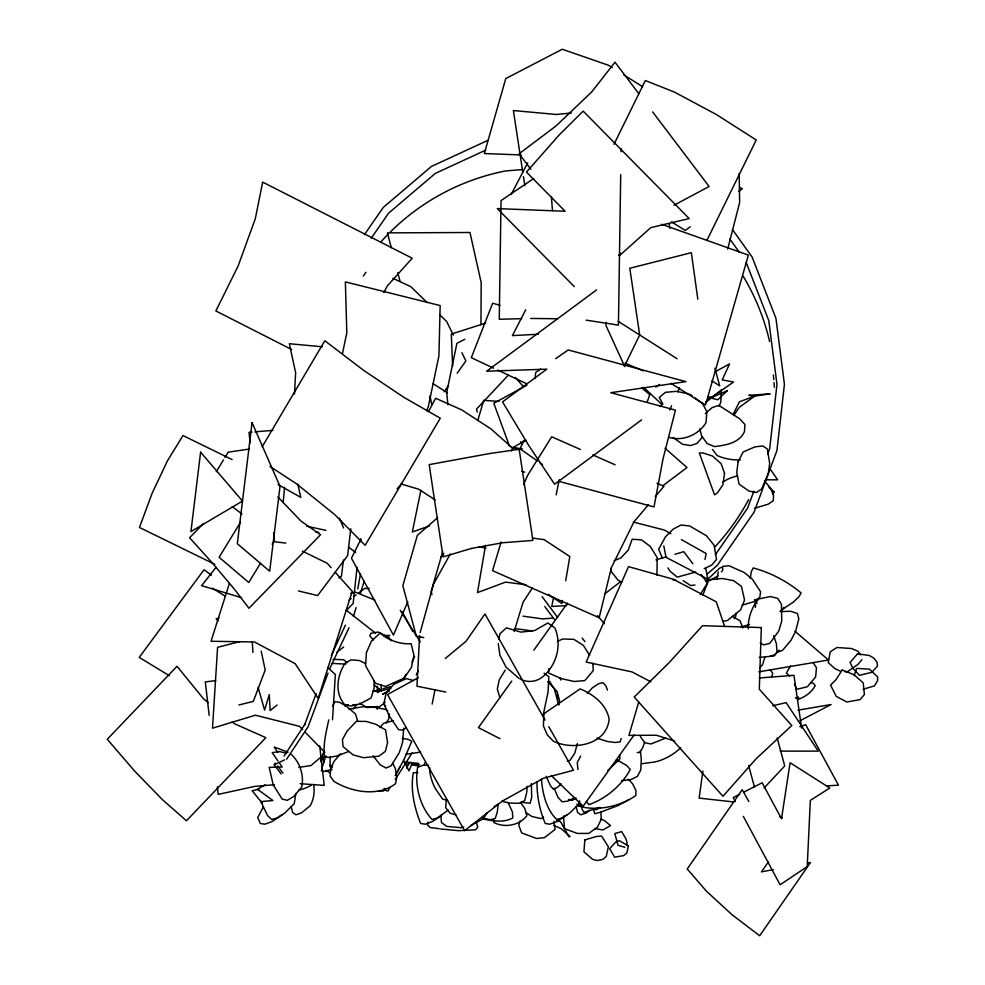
<?xml version="1.0" encoding="UTF-8"?>
<svg xmlns="http://www.w3.org/2000/svg" width="985" height="985" viewBox="0 0 985 985"><rect width="100%" height="100%" fill="white"/><g stroke="black" fill="none" stroke-linecap="round" stroke-linejoin="round"><path stroke-width="1.48" d="M480.963 324.841L481.173 282.572L469.968 232.485L387.413 232.891L391.254 247.617M377.23 709.298L377.255 706.22M377.366 692.418L377.415 686.286M656.983 575.228L657.143 557.522L650.297 546.453L641.395 539.817L632.161 539.275L628.122 550.283L620.784 557.953L614.148 560.662M605.984 322.366L605.947 325.432L624.724 366.58M620.71 174.665L618.432 325.112L586.124 320.15M621.055 151.739L621.092 148.686M330.209 756.8L330.049 764.717L332.413 767.056M558.926 704.681L558.987 701.677M548.805 668.643L548.657 673.075L561.709 678.727L574.218 681.497L584.844 680.573L593.204 670.637L592.908 663.311M419.635 635.596L416.95 686.188L445.799 692.049M294.478 394.037L295.648 372.81L289.356 343.728L322.193 346.782M527.135 786.264L526.803 792.051L524.697 800.596L518.972 803.292L509.417 803.046L501.956 801.211M332.511 719.813L335.368 674.491L327.648 667.51M446.365 799.303L445.725 807.774L450.12 813.191L455.969 814.915M403.739 728.174L402.533 742.702L399.245 752.725L390.983 765.899L385.997 768.029L380.136 764.791L373.044 755.717M735.98 613.335L735.746 616.241L734.182 618.691M535.114 378.499L535.655 372.49L540.667 369.03M283.126 502.559L284.591 487.366M360.485 541.713L360.781 538.697M357.062 567.446L353.147 603.546L346.757 610.023M350.808 528.785L347.606 555.638L317.638 595.58L298.393 590.926M343.445 560.096L341.426 576.348L338.828 577.949M498.373 803.526L497.24 812.28L495.246 818.473L490.431 819.705L482.391 818.042M702.896 771.046L699.128 798.109L733.751 801.962M320.605 761.491L321.233 757.169M626.632 845.105L627.014 842.557L625.931 838.777L621.67 831.586L614.812 833.581L618.075 845.327L624.896 847.272M750.262 578.429L751.247 571.842L753.193 567.926C770.442 572.581 787.446 581.421 801.088 592.945L798.958 596.775L793.134 602.254L782.336 609.469M295.857 793.43L294.219 803.76L284.579 813.204L277.105 818.042L271.688 819.434L267.612 815.629L260.853 801.618L272.894 800.522L257.43 789.231L265.408 784.7M579.673 800.805L579.205 803.76L569.564 813.204L562.09 818.042L556.673 819.434C546.158 809.202 542.538 793.319 541.43 779.061M498.939 639.425L499.851 633.86L506.388 627.864L520.966 632.124L534.793 630.499L547.857 622.988L554.814 627.851C562.053 644.584 556.944 664.506 543.24 676.35A20.414 20.328 -50.8 0 1 519.994 678.924M485.519 545.296L477.466 592.601L505.539 582.123L525.965 584.758M562.337 600.481L561.819 603.51L548.386 594.386M565.698 580.768L569.822 556.513L544.077 539.632L532.417 538.069M357.777 588.907L360.461 573.984M389.506 714.039L388.57 719.198L386.366 723.015M716.994 579.057L718.311 572.039M432.169 704.078L435.038 689.562M420.878 490.296L412.333 531.986L429.657 525.855M556.143 494.827L559.234 479.769M558.68 704.829L559.529 700.704L557.03 691.359L547.771 681.743M553.607 597.452L551.748 606.44L566.658 605.603M704.977 559.468L706.196 553.57L681.349 539.595M342.423 353.738L346.818 332.819L345.366 281.895L440.16 305.572L438.928 355.819L428.34 406.633L426.628 410.794M424.215 765.296L424.769 762.784M378.388 692.529L379.422 688.478M321.578 769.199L325.924 755.864M727.681 249.07L739.636 202.627L739.193 173.545M542.957 716.07L548.054 691.987L548.867 676.72L544.102 673.235M577.407 743.552L574.772 753.217L569.958 760.408L567.335 761.171M328.744 719.912C326.232 731.917 322.858 744.488 324.521 756.763L328.805 757.428L336.501 756.086L348.505 751.629M420.127 632.592L433.597 583.994L450.305 554.001M519.981 821.047L518.763 825.295L521.619 832.916L536.542 838.481L544.397 837.693L555.048 829.481L554.013 821.367M442.721 551.6L431.147 591.505L431.959 594.484M771.624 676.954L772.708 673.198L770.036 669.701M477.75 420.632L483.684 400.366L498.964 401.375M638.723 702.12L628.923 735.389L656.33 735.229L674.626 741.077M428.229 822.155L427.428 824.851L430.113 827.499L439.236 828.742M501.143 541.898L492.549 570.672L599.163 617.718L611.353 567.729L633.946 521.902L648.45 504.677M514.195 631.483L523.072 602.18L532.319 588.094M353.406 616.45L356.09 607.646M360.559 592.97L364.13 581.236M229.456 583.255L211.036 641.26L254.475 641.974L295.241 663.73L318.217 698.463L352.248 591.308L335.183 572.211M764.926 657.278L762.55 664.678L759.62 667.941M644.609 742.124L642.688 747.849L639.61 752.552L637.221 752.442M647.256 401.818L649.743 394.591L641.678 387.893M854.167 675.562L856.593 668.409L869.361 669.111L877.746 677.015L877.463 680.955L874.372 685.929L863.057 689.229M702.773 595.272L708.806 579.845L722.264 578.478L733.48 580.608L741.434 586.309L744.562 600.099L740.511 609.998L727.447 620.513L723.027 621.252M621.215 738.528L620.008 741.914L615.342 742.493L607.585 741.533L596.947 738.159M316.123 693.6L304.525 725.12L304.931 724.197L284.074 756.061M328.03 673.1L308.108 726.758L286.635 759.176M753.857 491.195L747.516 508.272L715.344 554.752M767.611 454.171L769.716 448.471L776.968 384.433L768.768 320.544L746.224 262.552M719.161 406.165L720.823 402.114L721.205 390.097L705.703 402.471M407.79 601.823L393.434 635.116L351.448 558.224L360.781 539.46M519.464 450.256L523.749 440.394M324.385 750.829L322.021 756.197L310.891 765.604L298.738 767.352M523.552 484.682L527.8 475.065L551.711 436.798L580.448 449.48M669.763 409.908L671.598 405.746M677.754 391.87L679.601 387.696M331.28 655.382L345.427 625.155M406.706 768.189L409.243 762.796L410.856 762.427M329.606 668.852L349.022 627.79M624.478 366.075L639.684 334.986L629.797 268.252L691.347 252.689L697.823 299.181M614 144.303L645.323 80.536L674.59 92.147L716.366 114.531L756.234 139.981L706.91 240.377M733.542 413.601L739.427 401.794L754.769 396.068L770.147 393.852L748.834 395.33L754.769 396.068L739.563 407.15M403.887 678.271L405.906 674.245M411.952 662.154L414.636 656.773M525.731 309.77L512.409 335.614L538.463 334.247M511.424 194.008L527.701 162.833M263.389 806.752L257.75 817.501L260.262 823.46L264.756 824.199L271.958 821.613L282.313 814.644M580.682 756.012L577.259 762.562L577.936 769.457M416.236 674.799L418.342 670.785M383.818 292.496L387.413 285.822L412.235 258.218L262.65 182.102L255.337 218.621L238.124 266.024L215.863 310.952L291.708 349.54M428.438 411.595L435.69 398.248L461.756 409.932L490.85 428.82L512.791 448.298L511.338 450.958M332.585 706.06L334.962 701.726L339.234 702.219L345.932 705.851L355.523 714.039L357.641 720.983M395.785 774.419L399.935 766.884M389.826 787.754L388.016 791.017L385.615 790.438L384.125 788.394M281.119 773.914L274.224 764.877L275.283 763.067M262.145 446.821L324.841 340.748L363.76 370.446L403.912 397.374L440.283 418.194L365.139 545.308L334.641 514.539L296.67 483.918L269.952 466.434M790.61 665.885L786.362 673.063L789.465 675.895M404.97 764.237L412.173 752.774M486.984 812.859L483.512 818.597L470.83 825.578M216.281 471.692L223.435 459.983M225.023 457.385L228.212 452.177L249.427 449.037M240.488 522.321L219.126 557.251L248.762 582.492L260.446 563.383M272.131 544.274L274.458 540.445L273.596 532.885M395.207 775.577L403.628 760.42L411.767 741.311L408.283 739.366L402.262 738.393M700.212 594.669L707.439 582.96L701.061 574.538M505.206 670.194L499.358 679.613L497.29 689.008L499.863 697.602M721.476 571.965L722.891 569.712L722.473 567.175L719.813 567.988L705.555 581.335M404.195 765.517L395.244 779.344M733.726 415.559L738.812 407.999M364.438 234.639L383.288 207.416L431.479 166.416L487.772 140.412M371.222 238.247L388.607 213.129L435.271 173.434L485.679 150.151M768.472 861.789L761.479 871.86L773.348 869.607M363.354 275.972L365.952 272.279M444.112 391.808L448.471 385.615M457.175 373.253L465.893 360.879L461.916 352.728M511.769 681.017L478.427 727.62L499.998 738.701M533.796 650.223L567.495 603.128M634.131 734.921L583.169 806.149L551.28 775.614M353.369 709.077L356.976 704.263M216.134 567.212L201.617 585.644L241.584 597.698M861.875 659.728L857.96 664.407L847.322 671.795L844.822 671.696M655.222 496.649L663.927 486.319L656.958 483.241M440.923 557.067L443.89 553.619M340.539 753.808L333.964 761.43L330.517 769.568L330.147 776.18L333.989 781.425C351.854 792.272 378.055 797.013 395.539 783.691L396.758 777.19L395.33 768.509L392.695 763.424M702.588 436.946L696.887 443.509L690.411 445.577L682.58 444.272L673.235 437.574M772.769 493.854L774.432 492.02L768.965 487.316M618.592 255.435L620.636 253.182M587.257 693.489L592.379 687.85L598.535 683.725L602.918 682.667L605.923 685.917L607.474 690.128M397.152 488.769L402.225 483.229M779.283 650.149L775.244 654.533L770.11 656.342M705.531 402.336L710.641 396.844M508.309 375.187L476.531 409.107L477.183 412.112M764.064 788.012L784.737 765.924L777.165 737.987M385.443 788.911L383.399 791.066L378.511 791.017M203.538 523.466L189.6 537.761L211.923 562.497L234.492 589.313L248.946 608.262L320.568 534.732L300.954 521.077L277.881 496.969M780.292 611.291L784.294 607.216M448.138 810.052L437.463 818.042L432.033 819.434C419.721 806.124 414.55 785.143 417.591 767.401L422.75 765.333L428.561 765.246M607.819 770.479L619.861 758.942L619.663 754.805M619.466 255.644L650.802 227.609L689.204 218.572L583.182 111.12L559.271 134.859L526.47 172.079L565.144 211.27L497.314 208.586L574.304 286.61M561.167 783.962L557.251 787.458L553.348 789.256L550.603 785.968L546.133 776.328M437.685 517.63L417.344 535.372L402.853 585.644L416.261 636.051L423.784 637.603M705.334 413.54L712.167 407.568L718.853 405.401L739.526 418.687L744.931 424.486L744.463 431.602C739.464 443.053 725.674 445.232 714.63 446.587L707.181 443.619L701.652 435.986L699.818 428.943M706.861 574.28L717.191 565.488L754.017 512.286L776.943 450.514L784.429 384.372L775.958 318.377L752.109 257.011L732.397 229.493M445.282 658.472L465.979 641.358L484.965 613.963L545.05 720.072M589.756 810.187L586.518 812.834L580.854 814.817L577.592 812.428L576.176 806.641M673.912 205.286L709.101 186.497L652.636 111.921M277.105 705.001L270.124 710.53L269.274 694.634L264.583 710.05L258.132 687.407M385.184 702.256L379.36 706.861L366.925 707.513L359.722 703.192M336.611 652.513L343.679 646.985M605.049 593.659L620.488 581.704M662.893 485.679L687.001 467.53L665.097 448.286M348.752 600.321L351.202 598.498M353.64 596.664L356.09 594.841M358.54 593.007L364.659 588.451L369.215 588.414M596.615 289.885L486.664 371.21L546.823 369.166L502.535 401.917L528.489 445.097L554.604 484.238L641.592 419.893M659.741 406.473L662.166 404.687L643.599 387.351M406.386 727.521L402.927 730.082L398.58 729.651L389.42 716.218L383.818 703.795L386.194 692.775L393.692 684.39L406.325 678.616L413.515 680.549M690.189 226.796L685.228 230.416L671.536 221.884M738.651 191.496L742.37 188.775L739.698 187.359M655.739 387.13L659.482 384.507M555.7 358.626L568.222 349.958L685.892 381.638L610.737 392.707L675.439 410.117L663.004 458.973L654.003 506.93L558.557 481.246M533.796 178.494L501.045 200.583L499.26 319.263L521.705 318.672M441.514 815.42L432.304 821.613L425.114 824.199L420.62 823.46C414.353 807.626 410.24 789.699 413.331 772.757L417.862 772.56M567.298 814.644L556.944 821.613L549.753 824.199L545.247 823.46C539.669 810.396 536.899 796.065 536.96 781.856M628.972 799.66L617.94 805.607L600.05 812.342L594.755 813.721L593.549 809.325M543.535 817.107L541.11 818.609L531.949 816.528L525.731 812.49M494.162 806.629L496.662 805.102M576.114 798.047L572.297 800.312L568.48 799.426M526.926 385.184L493.817 403.259L509.405 445.959M513.074 447.375L526.162 440.233M715.418 371.628L729.577 363.896L722.214 379.902L733.542 382.02L710.727 397.903L708.092 396.487M418.428 677.643L387.499 694.536L464.588 830.675L502.399 801.051L543.498 778.261L573.479 770.27L548.793 726.684M600.394 807.54L596.405 809.707L593.893 809.128M388.964 690.867L382.636 694.277L389.05 691.027M800.042 720.712L831.069 704.534L797.912 710.16M574.489 797.69L567.865 801.101L562.139 801.815L558.015 797.37L554.173 788.259M706.356 582.012L718.04 576.016M739.809 794.193L733.234 797.554L735.401 801.581M743.749 792.174L762.156 782.755L781.511 818.769L790.093 762.747L829.813 788L810.335 800.399L807.22 866.603L780.108 884.776L743.33 816.343M464.797 339.32L456.905 343.334L446.697 392.584L447.941 404.81M274.224 764.877L284.628 759.829M704.189 568.702L711.798 564.996L716.526 559.492L714.076 545.21L706.417 535.741L689.635 525.965L680.992 525.042L673.247 529.105L665.503 536.8L658.669 549.224L662.425 558.249M665.848 738.024L650.999 743.971L644.83 742.715L640.349 736.62M557.375 641.383L562.804 638.97L573.861 639.351L583.391 645.397L589.646 655.394M332.08 769.519L323.634 771.55L321.196 770.652M797.493 699.645C804.72 697.22 811.566 692.467 815.248 685.671L813.278 683.122L810.593 682.753M695.718 572.026L677.249 577.148L670.219 571.411L667.904 567.926M777.325 652.304L782.57 650.322L790.98 640.324L795.535 631.545L798.847 618.925L797.419 613.52L790.783 611.291L780.231 611.55M599.754 807.417L583.809 812.366L581.926 808.833L581.692 806.272M485.716 323.055L451.302 334.1L452.62 366.26M799.82 726.585L805.656 724.714L838.469 785.18L826.6 785.895M344.713 705.925L348.234 704.817M754.412 508.309L768.165 504.185L773.262 500.688L773.582 495.529L770.59 488.289L764.471 480.779M350.734 593.376L355.129 592.071L374.879 600.062M742.197 605.147L753.845 601.7L759.841 597.242L760.58 591.702L752.343 579.18L744.278 572.556L729.023 565.759L722.584 566.4M741.299 626.916L749.548 624.49M655.948 559.849L666.192 556.845M674.971 554.272L683.75 551.686L692.861 563.715M372.527 691.458L379.964 689.488M382.943 688.7L390.38 686.73M239.712 641.641L217.599 647.305L212.501 728.186L255.361 715.208L299.452 726.314L302.629 729.577M219.002 618.149L216.121 618.875L218.251 620.907M238.924 704.989L253.317 701.369L265.199 670.034L261.197 651.159M393.458 720.725L383.854 723.125A28.934 21.104 -70.3 0 0 379.939 727.62M258.957 789.157L252.172 790.783L262.256 803.157M772.856 705.728L786.129 702.637L818.264 751.136L780.206 751.124M390.848 688.49L380.542 690.879L373.216 691.285M463.787 827.08L460.968 827.683L446.771 826.44L441.489 822.549L440.812 815.149M795.917 697.971L798.81 697.405L795.905 697.885M807.466 863.143L810.433 862.577L759.681 935.75L731.855 914.585L706.331 891.056L687.222 868.967L742.222 789.674L748.785 801.47M580.941 805.828L578.478 806.284L576.914 804.055M349.047 709.163L362.381 706.799L372.453 706.885L385.849 709.459L387.794 711.108M758.745 671.844L828.483 660.012L794.944 631.237M405.685 754.362L420.657 752.084M641.888 763.683L652.316 762.341A23.578 9.247 -29.1 0 0 680.709 747.64M215.641 680.635L205.311 681.903L209.165 715.344M621.732 780.699L630.905 779.591L637.381 776.414L640.755 770.061L641.297 759.312L640.422 750.693M695.028 585.028L690.583 585.509L683.171 580.633M571.325 112.992L556.451 114.482L513.382 110.554L522.764 172.141M274.446 784.713L254.709 786.387L218.239 794.39L217.365 786.793M522.284 169.568L505.465 170.971A225.528 225.528 0 0 0 390.257 232.054M553.435 618.014L542.735 618.912L522.961 616.154M251.988 432.095L248.983 432.341L250.19 442.819M254.98 431.849L272.956 430.371M759.398 677.963L793.959 675.328L801.605 728.149M759.287 657.389L774.173 655.973L777.03 651.824L776.389 643.784L773.631 635.62M672.804 579.796L675.488 579.685M530.681 318.438L557.645 318.758M383.633 635.547L389.715 635.46M766.034 479.806L777.658 479.818L770.048 468.897M352.556 704.952L355.425 705.038M521.2 154.953L484.349 153.537L505.773 78.566L562.263 49.25L608.459 65.256L612.251 67.633M333.065 659.347L343.654 659.753L347.188 662.671M332.043 663.397L345.723 664.112M513.123 448.077L522.259 448.68M300.179 783.691L324.213 785.377L319.682 745.867M405.586 762.119L418.563 763.412M315.853 532.072L318.869 532.405M419.499 764.803L411.89 763.978L408.984 770.849L403.468 760.494M273.842 541.713L285.884 543.067M514.429 628.529L532.503 630.954M404.416 763.695L408.677 764.385M411.508 764.853L418.6 765.998M440.603 828.964L458.628 830.663L475.373 829.826L477.762 827.4L476.174 821.786M511.35 447.424L520.302 448.963L537.601 461.115M594.792 828.545L602.992 829.936L610.503 825.578L604.556 820.628L600.85 819.064M478.685 546.7L485.962 548.177M306.63 526.212L325.949 530.349M688.453 393.901L676.609 391.328L665.441 392.313L659.248 397.484L662.942 404.121M286.647 753.205L279.358 751.567L272.192 752.614L278.029 761.036M447.658 800.312L442.585 799.118L437.032 791.078A17.989 6.292 73 0 1 429.558 767.352M633.367 522.099L664.333 530.029L670.884 533.71M668.79 437.291C682.58 441.699 698.833 434.877 706.085 422.503L706.811 411.459L702.564 403.678L694.536 397.657M521.816 471.359L524.759 472.147M500.011 305.313L492.648 303.208L471.31 357.703L493.534 368.144M401.018 483.992L418.674 489.2L435.124 499.851M482.736 818.904C492.365 820.936 503.852 822.992 512.779 817.944L512.409 811.923L508.248 802.898M521.163 802.209L530.127 803.267L531.703 797.271L531.383 783.592M661.625 224.284L748.378 255.103L705.494 405.057L670.871 383.288M288.088 752.22L274.273 747.049L277.782 752.466M779.554 816.602L782.361 817.747M616.487 759.681L626.706 765.48L630.265 769.42C621.954 785.217 605.763 798.909 588.87 804.634L586.358 801.544M625.044 363.157L643.23 370.828M556.39 820.012L560.637 821.81L568.985 836.794L569.995 836.597L561.118 828.607L553.792 825.467M592.81 454.935L615.12 464.785M392.843 278.287L410.757 286.66L427.084 302.493M497.696 370.101L526.864 383.805M841.079 671.561L834.738 668.495L828.274 662.634L830.158 651.861L836.942 647.502L851.569 648.512L858.046 651.282L860.447 654.914M232.128 459.589L182.964 435.555L167.487 460.783L152.17 493.165L139.464 527.467L214.878 564.343M302.395 551.132L327.155 563.235L331.169 567.717M365.57 663.57L359.39 660.529L350.98 659.864L344.984 663.41C337.129 675.648 334.432 692.578 344.491 704.447L350.82 706.073L359.648 704.041L371.05 698.02L374.202 688.084L374.078 680.463M650.851 681.842L632.025 671.918L586.161 662.068L628.529 566.658L673.198 579.205L716.255 601.823L724.664 626.509M760.211 642.934L763.707 644.867L769.778 643.39L778.778 631.028L781.77 620.981L781.437 604.236L777.719 598.375L770.295 596.541L758.721 598.954A29.008 18.223 -69.7 0 0 748.354 628.836M278.016 484.497L300.77 497.4L297.864 484.214M621.781 582.295L618.051 580.128L611.131 571.448L610.811 568.394M732.458 616.278L740.018 620.796L742.85 627.925M169.297 675.673L139.23 657.389L204.03 569.749L211.381 575.178M212.464 588.205L225.479 596.331M623.653 74.786L642.663 86.705M618.1 321.258L677.114 358.762M711.958 380.912L719.703 385.825L714.901 368.279M433.141 383.719L447.387 392.769M326.207 770.381L329.581 772.708M540.075 462.851L542.55 464.588M689.943 394.222L692.233 395.945M232.275 506.635L242.002 514.01M348.591 547.106L355.647 552.585M346.117 610.06L375.568 633.183M208.254 702.637L203.476 698.796L177.029 666.266L107.254 739.279L134.514 770.947L162.229 799.475L186.436 820.776L265.851 737.666L234.565 723.79L232.177 721.87M374.362 685.043L381.441 690.879L381.06 684.834M518.898 678.283L506.093 667.227L499.9 655.197L498.262 643.599M440.147 315.163L446.673 321.492L453.309 335.072M520.486 441.723L522.592 443.829M604.408 623.751L597.55 615.662M304.734 731.744L324.828 752.392M628.319 779.283L632.567 783.715L635.965 790.512L635.805 795.535C620.205 806.383 599.015 811 580.448 806.653L578.651 801.999M373.45 639.93L369.831 636.014L370.791 633.33L378.055 632.025L388.853 637.332L391.254 640.779M383.867 704.078L385.652 706.073M515.389 377.526L523.491 386.748M712.512 449.529L717.203 455.575A41.432 30.166 -2.1 0 0 740.338 459.933M638.896 93.772L614.985 62.203L591.825 91.79L556.119 125.883L519.12 153.758L530.829 169.223M582.16 638.034L584.893 641.629M544.73 606.477L554.666 619.725M542.169 596.713L557.633 617.46M277.708 766.01L282.929 773.077M729.676 238.813L739.452 252.455M520.843 802.849L524.845 808.587L526.889 815.777C519.12 825.504 504.874 828.139 493.891 822.561L493.46 819.618M279.703 763.449L282.202 767.056L269.2 767.352L273.239 784.971L282.227 799.118L287.312 800.312L293.678 796.545L301.595 787.261A25.955 17.878 70.7 0 0 291.018 754.202M813.019 662.548L816.479 667.707L815.654 676.892L807.392 686.73L796.754 689.315L794.427 684.193M754.805 599.779L757.046 603.3M400.267 610.355L420.287 641.998M549.692 681.497L555.922 691.778M402.274 611.747L412.74 631.52M329.679 765.443L331.268 768.866M339.468 518.184L343.605 527.972M559.96 677.692L560.76 680.032M748.637 765.542L754.485 787.113M557.079 694.499L558.224 698.808M554.814 690.583L558.372 703.881M397.792 272.66L400.095 281.501M291.191 806.641L292.607 812.428L295.869 814.817L301.533 812.834L310.176 805.767A26.73 21.091 85.6 0 0 313.612 784.479M429.977 395.871L431.787 404.749M322.255 755.557L323.671 762.575M705.58 567.791L707.809 579.18L666.045 557.313L663.791 545.825M669.184 223.804L669.874 228.286M523.454 176.647L524.833 185.66M773.36 374.965L773.742 379.557M774.001 382.611L774.382 387.204M551.415 196.877L552.462 210.667M600.838 811.849L601.306 819.089L597.575 827.006L588.735 833.421L577.395 833.433L564.553 828.717L563.445 815.999M252.271 641.654L252.948 652.402M322.945 756.32L323.105 759.312M748.662 499.567A225.91 225.91 0 0 1 714.827 546.983M743.109 276.145A225.565 225.565 0 0 1 769.593 341.487M380.727 242.101A225.528 225.528 0 0 1 388.078 234.233M722.608 482.33A31.015 21.941 -6 0 1 737.617 475.915M754.929 599.803A30.658 23.948 -73.2 0 1 755.433 607.351M311.297 785.07A29.021 17.311 -3.1 0 1 298.923 790.081M761.319 627.556L759.3 689.18L791.792 725.502L755.914 758.992L722.978 796.286L634.205 697.035L669.455 662.339L702.514 625.697L761.319 627.556M543.88 713.731L543.412 725.871L547.192 734.724L553.373 741.237C573.11 750.705 606.772 745.066 609.124 719.136C606.489 704.423 593.265 694.228 580.116 688.897L543.88 713.731M366.445 652.476L365.546 665.651L375.433 683.245L385.467 686.459L404.256 678.074L411.459 667.301L413.971 655.271L411.114 643.673A23.16 11.094 17.5 0 1 380.222 632.986L371.542 640.952L366.445 652.476M584.831 839.909L583.933 851.84L592.576 859.314L597.415 860.496L602.845 859.376L606.255 856.507L608.373 846.743L601.589 836.117L596.381 836.487L584.831 839.909M200.608 452.189L190.942 531.568L242.495 501.082L200.608 452.189M252.061 422.602L237.311 543.695L269.693 571.214L280.023 486.381L252.061 422.602M738.122 461.719L736.755 472.455L739.07 484.14L748.945 491.035L756.332 492.574L761.627 488.966L768.214 473.773L769.704 463.406L767.34 449.037L762.796 445.922L754.83 446.919L743.183 451.943L738.122 461.719M724.529 473.231L722.904 484.78L717.536 492.771L714.544 494.889L699.301 452.903L703.13 453.026L712.512 456.018L721.069 463.652L724.529 473.231M628.442 845.992L626.805 853.022L623.554 855.633L614.603 857.172L609.703 848.701L615.65 842.101L619.454 840.697L628.442 845.992M387.561 742.604L385.381 751.333L378.88 756.172L363.588 757.724L353.147 754.941L343.051 746.618L342.448 739.55L347.065 731.116L356.385 721.352L366.149 721.414L375.876 724.283L385.578 729.947L387.561 742.604M842.187 669.972L835.97 679.712L830.564 685.092L836.265 696.383L846.841 701.997L860.028 699.621L864.411 694.511L863.217 682.9L854.02 674.725L842.187 669.972M857.492 653.892L850.08 662.449L853.01 668.421L859.413 675.328L871.86 672.349L877.463 666.008L876.97 662.105L873.695 657.968L869.09 655.419L857.492 653.892M727.238 390.774L717.696 399.799L710.727 397.903L727.238 390.774M471.335 548.473L443.078 556.87L429.177 464.625L489.151 453.617L519.169 449.258L532.91 540.433L502.584 542.747L471.335 548.473"/></g></svg>
